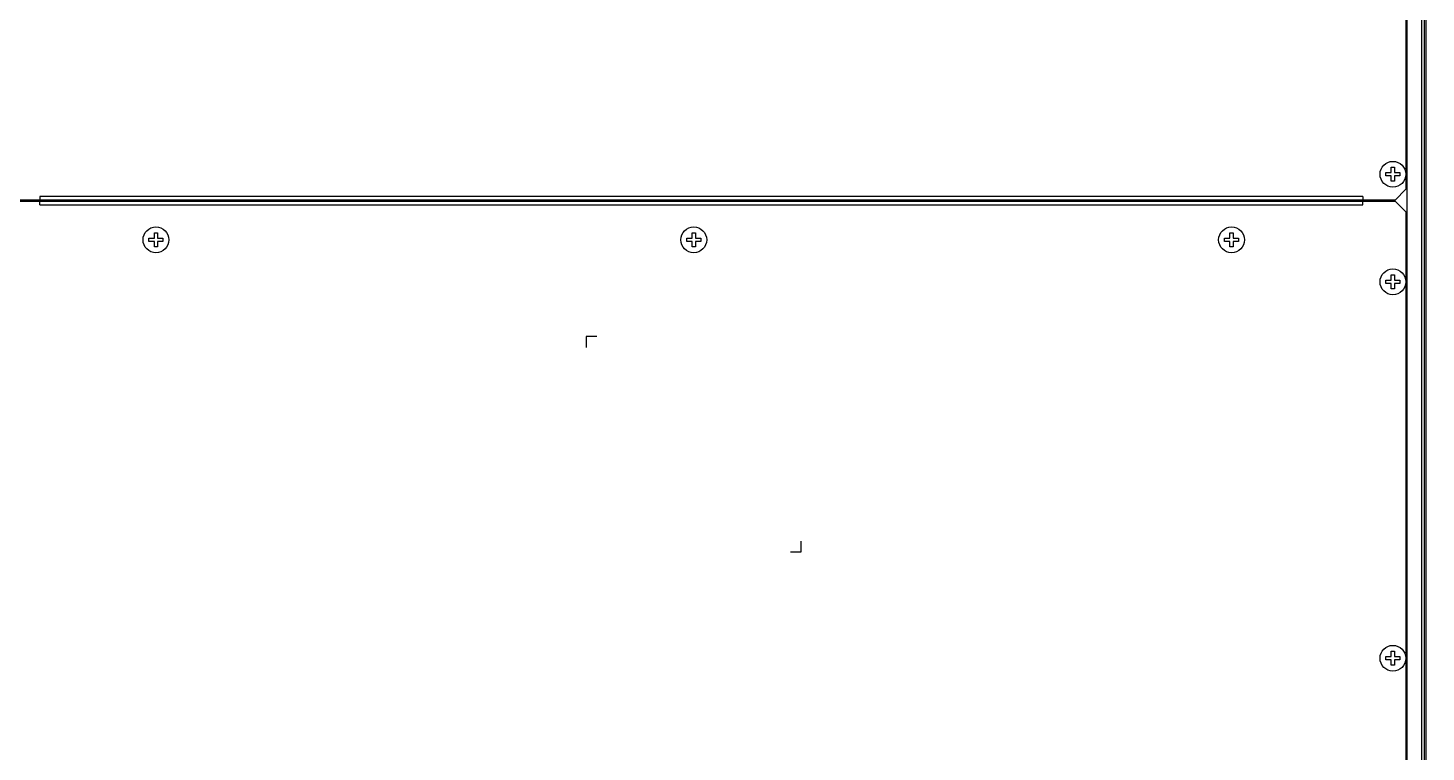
# Model space of a CAD drawing. Header units: millimetres. Extents: x -3 to 101, y -1 to 134.
# Drawn here: x 35.6 to 100.6, y 32.8 to 66.5 of the extents above; entities that cross this region are included whole.
import ezdxf

# ---------------------------------------------------------------- set-up
doc = ezdxf.new("R2010")
doc.units = ezdxf.units.MM

msp = doc.modelspace()

# ---------------------------------------------------------------- linework, layer by layer
for p, q in [((100.39, 3.35), (100.39, 88.45)), ((100.51, 3.34), (100.51, 88.46)), ((100.58, 3.4), (100.58, 88.4)), ((99.71, 3.65), (99.71, 88.15)), ((99.64, 87.2), (99.64, 58.95)), ((98.965, 59.975), (99.115, 59.975)), ((98.965, 59.725), (98.965, 59.975)), ((99.115, 59.975), (99.115, 59.725)), ((98.715, 59.725), (98.965, 59.725)), ((98.715, 59.575), (98.715, 59.725)), ((98.965, 59.575), (98.715, 59.575)), ((98.965, 59.325), (98.965, 59.575)), ((99.115, 59.325), (98.965, 59.325)), ((99.115, 59.725), (99.365, 59.725)), ((99.365, 59.575), (99.115, 59.575)), ((99.115, 59.575), (99.115, 59.325)), ((99.365, 59.725), (99.365, 59.575)), ((36.14, 58.62), (36.14, 58.45)), ((97.64, 58.62), (36.14, 58.62)), ((97.64, 58.62), (97.64, 58.45)), ((99.14, 58.45), (99.64, 58.95)), ((99.14, 58.45), (33.94, 58.45)), ((33.94, 58.4), (99.14, 58.4)), ((36.14, 58.23), (36.14, 58.4)), ((36.14, 58.23), (97.64, 58.23)), ((37.14, 58.45), (37.14, 58.4)), ((41.44, 58.45), (41.44, 58.4)), ((41.94, 58.45), (41.94, 58.4)), ((51.99, 58.45), (51.99, 58.4)), ((53.39, 58.4), (53.39, 58.45)), ((53.414, 58.4), (53.414, 58.45)), ((53.666, 58.45), (53.666, 58.4)), ((53.69, 58.45), (53.69, 58.4)), ((55.09, 58.45), (55.09, 58.4)), ((61.49, 58.45), (61.49, 58.4)), ((62.89, 58.4), (62.89, 58.45)), ((62.914, 58.4), (62.914, 58.45)), ((63.166, 58.45), (63.166, 58.4)), ((63.19, 58.45), (63.19, 58.4)), ((64.59, 58.45), (64.59, 58.4)), ((71.94, 58.45), (71.94, 58.4)), ((72.44, 58.45), (72.44, 58.4)), ((82.99, 58.45), (82.99, 58.4)), ((84.39, 58.4), (84.39, 58.45)), ((84.414, 58.4), (84.414, 58.45)), ((84.666, 58.45), (84.666, 58.4)), ((84.69, 58.45), (84.69, 58.4)), ((86.09, 58.45), (86.09, 58.4)), ((86.99, 58.45), (86.99, 58.4)), ((88.39, 58.4), (88.39, 58.45)), ((88.414, 58.4), (88.414, 58.45)), ((88.666, 58.45), (88.666, 58.4)), ((88.69, 58.45), (88.69, 58.4)), ((90.09, 58.45), (90.09, 58.4)), ((95.94, 58.4), (95.94, 58.45)), ((96.69, 58.45), (96.69, 58.4)), ((97.09, 58.45), (97.09, 58.4)), ((97.62, 58.4), (97.62, 58.45)), ((97.64, 58.23), (97.64, 58.4)), ((97.79, 58.4), (97.79, 58.45)), ((98.01, 58.4), (98.01, 58.45)), ((99.64, 57.9), (99.14, 58.4)), ((99.64, 57.9), (99.64, 12.6)), ((41.215, 56.525), (41.215, 56.675)), ((41.215, 56.675), (41.465, 56.675)), ((41.465, 56.675), (41.465, 56.925)), ((41.465, 56.925), (41.615, 56.925)), ((41.615, 56.925), (41.615, 56.675)), ((41.615, 56.675), (41.865, 56.675)), ((41.865, 56.675), (41.865, 56.525)), ((66.215, 56.675), (66.465, 56.675)), ((66.215, 56.525), (66.215, 56.675)), ((66.465, 56.925), (66.615, 56.925)), ((66.465, 56.675), (66.465, 56.925)), ((66.615, 56.925), (66.615, 56.675)), ((66.615, 56.675), (66.865, 56.675)), ((66.865, 56.675), (66.865, 56.525)), ((91.215, 56.675), (91.465, 56.675)), ((91.215, 56.525), (91.215, 56.675)), ((91.465, 56.925), (91.615, 56.925)), ((91.465, 56.675), (91.465, 56.925)), ((91.615, 56.925), (91.615, 56.675)), ((91.615, 56.675), (91.865, 56.675)), ((91.865, 56.675), (91.865, 56.525)), ((41.465, 56.525), (41.215, 56.525)), ((41.465, 56.275), (41.465, 56.525)), ((41.615, 56.275), (41.465, 56.275)), ((41.615, 56.525), (41.615, 56.275)), ((41.865, 56.525), (41.615, 56.525)), ((66.465, 56.525), (66.215, 56.525)), ((66.465, 56.275), (66.465, 56.525)), ((66.615, 56.275), (66.465, 56.275)), ((66.865, 56.525), (66.615, 56.525)), ((66.615, 56.525), (66.615, 56.275)), ((91.465, 56.525), (91.215, 56.525)), ((91.465, 56.275), (91.465, 56.525)), ((91.615, 56.275), (91.465, 56.275)), ((91.865, 56.525), (91.615, 56.525)), ((91.615, 56.525), (91.615, 56.275)), ((98.715, 54.725), (98.965, 54.725)), ((98.715, 54.575), (98.715, 54.725)), ((98.965, 54.975), (99.115, 54.975)), ((98.965, 54.725), (98.965, 54.975)), ((99.115, 54.975), (99.115, 54.725)), ((99.115, 54.725), (99.365, 54.725)), ((99.365, 54.725), (99.365, 54.575)), ((98.965, 54.575), (98.715, 54.575)), ((98.965, 54.325), (98.965, 54.575)), ((99.115, 54.325), (98.965, 54.325)), ((99.365, 54.575), (99.115, 54.575)), ((99.115, 54.575), (99.115, 54.325)), ((62.04, 52.1), (61.54, 52.1)), ((61.54, 52.1), (61.54, 51.6)), ((71.54, 42.1), (71.54, 42.6)), ((71.04, 42.1), (71.54, 42.1)), ((98.715, 37.225), (98.965, 37.225)), ((98.715, 37.075), (98.715, 37.225)), ((98.965, 37.075), (98.715, 37.075)), ((98.965, 37.475), (99.115, 37.475)), ((98.965, 37.225), (98.965, 37.475)), ((98.965, 36.825), (98.965, 37.075)), ((99.115, 37.475), (99.115, 37.225)), ((99.115, 37.225), (99.365, 37.225)), ((99.365, 37.075), (99.115, 37.075)), ((99.115, 37.075), (99.115, 36.825)), ((99.365, 37.225), (99.365, 37.075)), ((99.115, 36.825), (98.965, 36.825))]:
    msp.add_line(p, q)
for centre in [(99.04, 59.65), (41.54, 56.6), (66.54, 56.6), (91.54, 56.6), (99.04, 54.65), (99.04, 37.15)]:
    msp.add_circle(centre, 0.6)

doc.saveas('drawing.dxf')
